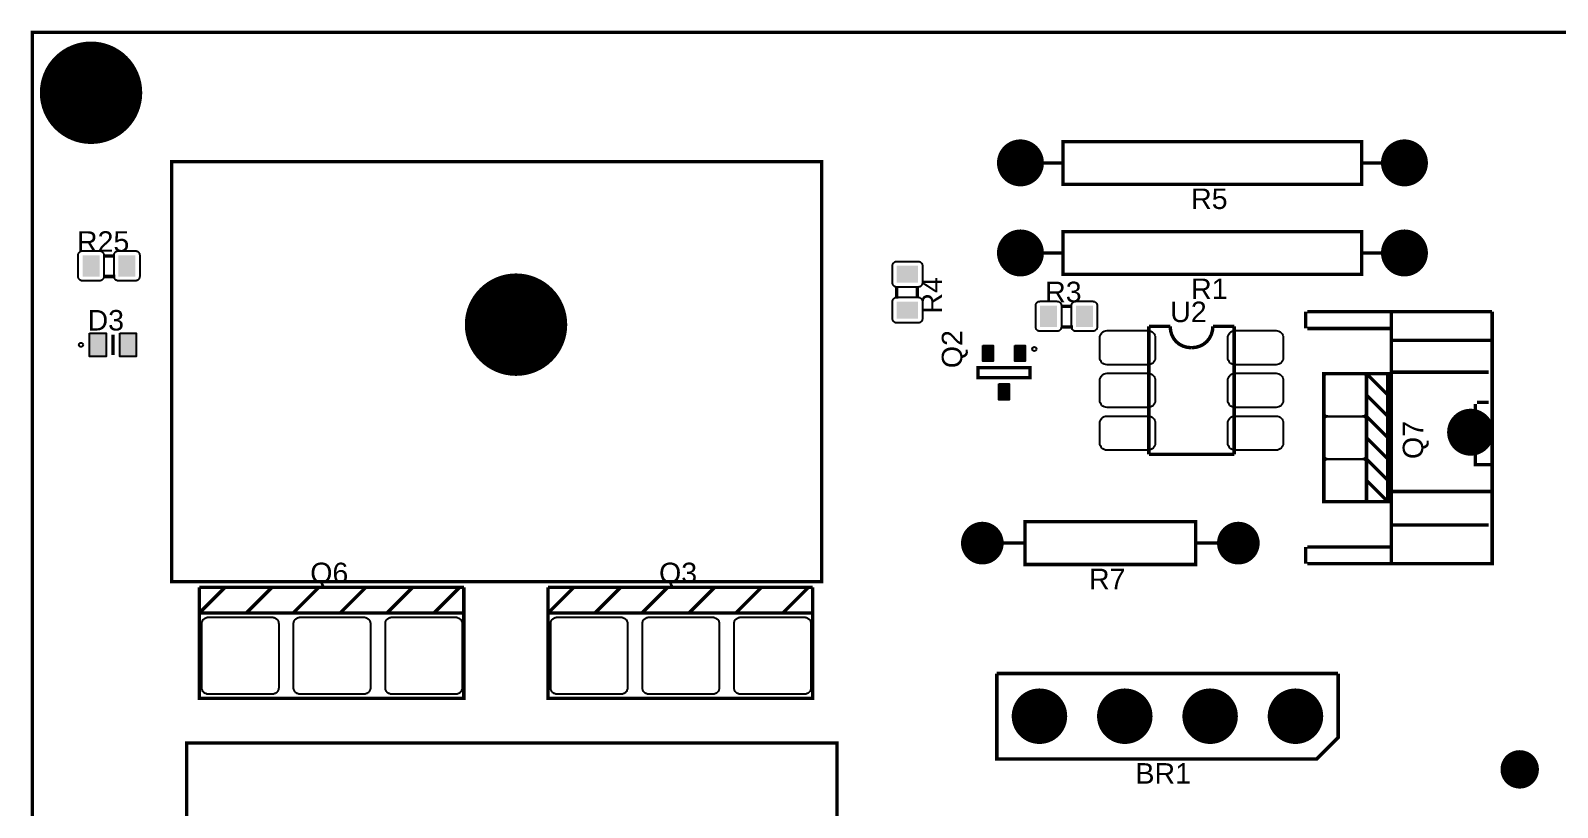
# Model space of a CAD drawing. Header units: inches. Extents: x -4.04 to 4.04, y -1.96 to 1.96.
# Drawn here: x -4.037 to -0.459, y 0.135 to 1.955 of the extents above; entities that cross this region are included whole.
import ezdxf

# ---------------------------------------------------------------- set-up
doc = ezdxf.new("R2010")
doc.units = ezdxf.units.IN
doc.layers.get('0').update_dxf_attribs({"linetype": 'CONTINUOUS'})

# ---------------------------------------------------------------- blocks, each defined once
blk = doc.blocks.new('RPAD')
blk.add_trace([(-0.5, -0.5), (-0.5, 0.5), (0.5, -0.5), (0.5, 0.5)])
blk = doc.blocks.new('EPAD')
at = {"const_width": 0.5}
blk.add_lwpolyline([(-0.25, 0, 1), (0.25, 0, 1)], format="xyb", close=True, dxfattribs=at)

msp = doc.modelspace()

# ---------------------------------------------------------------- linework, layer by layer
for points, const_width in [([(-4.033465, -1.958661), (4.033465, -1.958661), (4.033465, 1.950787), (-4.033465, 1.950787), (-4.033465, -1.958661)], 0.008), ([(-4.033465, -1.958661), (4.033465, -1.958661), (4.033465, 1.950787), (-4.033465, 1.950787), (-4.033465, -1.958661)], 0.008), ([(-4.033465, -1.958661), (4.033465, -1.958661), (4.033465, 1.950787), (-4.033465, 1.950787), (-4.033465, -1.958661)], 0.008), ([(-1.617417, 1.59474), (-0.917417, 1.59474), (-0.917417, 1.69474), (-1.617417, 1.69474), (-1.617417, 1.59474)], 0.008), ([(-1.617417, 1.59474), (-0.917417, 1.59474), (-0.917417, 1.69474), (-1.617417, 1.69474), (-1.617417, 1.59474)], 0.008), ([(-1.617417, 1.59474), (-0.917417, 1.59474), (-0.917417, 1.69474), (-1.617417, 1.69474), (-1.617417, 1.59474)], 0.008), ([(-3.706693, 0.663386), (-2.183071, 0.663386), (-2.183071, 1.647638), (-3.706693, 1.647638), (-3.706693, 0.663386)], 0.008), ([(-3.706693, 0.663386), (-2.183071, 0.663386), (-2.183071, 1.647638), (-3.706693, 1.647638), (-3.706693, 0.663386)], 0.008), ([(-3.706693, 0.663386), (-2.183071, 0.663386), (-2.183071, 1.647638), (-3.706693, 1.647638), (-3.706693, 0.663386)], 0.008), ([(-1.667417, 1.64474), (-1.617417, 1.64474)], 0.008), ([(-1.667417, 1.64474), (-1.617417, 1.64474)], 0.008), ([(-1.667417, 1.64474), (-1.617417, 1.64474)], 0.008), ([(-0.867417, 1.64474), (-0.917417, 1.64474)], 0.008), ([(-0.867417, 1.64474), (-0.917417, 1.64474)], 0.008), ([(-0.867417, 1.64474), (-0.917417, 1.64474)], 0.008), ([(-1.617417, 1.38374), (-0.917417, 1.38374), (-0.917417, 1.48374), (-1.617417, 1.48374), (-1.617417, 1.38374)], 0.008), ([(-1.617417, 1.38374), (-0.917417, 1.38374), (-0.917417, 1.48374), (-1.617417, 1.48374), (-1.617417, 1.38374)], 0.008), ([(-1.617417, 1.38374), (-0.917417, 1.38374), (-0.917417, 1.48374), (-1.617417, 1.48374), (-1.617417, 1.38374)], 0.008), ([(-1.667417, 1.43374), (-1.617417, 1.43374)], 0.008), ([(-1.667417, 1.43374), (-1.617417, 1.43374)], 0.008), ([(-1.667417, 1.43374), (-1.617417, 1.43374)], 0.008), ([(-0.867417, 1.43374), (-0.917417, 1.43374)], 0.008), ([(-0.867417, 1.43374), (-0.917417, 1.43374)], 0.008), ([(-0.867417, 1.43374), (-0.917417, 1.43374)], 0.008), ([(-3.866669, 1.426543), (-3.839669, 1.426543)], 0.008), ([(-3.866669, 1.426543), (-3.839669, 1.426543)], 0.008), ([(-3.866669, 1.426543), (-3.839669, 1.426543)], 0.008), ([(-3.866669, 1.378543), (-3.838669, 1.378543)], 0.008), ([(-3.866669, 1.378543), (-3.838669, 1.378543)], 0.008), ([(-3.866669, 1.378543), (-3.838669, 1.378543)], 0.008), ([(-2.007283, 1.354858), (-2.007283, 1.326858)], 0.008), ([(-2.007283, 1.354858), (-2.007283, 1.326858)], 0.008), ([(-2.007283, 1.354858), (-2.007283, 1.326858)], 0.008), ([(-1.959283, 1.354858), (-1.959283, 1.327858)], 0.008), ([(-1.959283, 1.354858), (-1.959283, 1.327858)], 0.008), ([(-1.959283, 1.354858), (-1.959283, 1.327858)], 0.008), ([(-1.622575, 1.308433), (-1.595575, 1.308433)], 0.008), ([(-1.622575, 1.308433), (-1.595575, 1.308433)], 0.008), ([(-1.622575, 1.308433), (-1.595575, 1.308433)], 0.008), ([(-1.048929, 1.296205), (-1.048929, 1.256835)], 0.008), ([(-1.048929, 1.296205), (-1.048929, 1.256835)], 0.008), ([(-1.048929, 1.296205), (-1.048929, 1.256835)], 0.008), ([(-0.611921, 1.296205), (-1.044992, 1.296205)], 0.008), ([(-0.611921, 1.296205), (-0.611921, 0.705654), (-1.044992, 0.705654)], 0.008), ([(-0.611921, 1.296205), (-1.044992, 1.296205)], 0.008), ([(-0.611921, 1.296205), (-0.611921, 0.705654), (-1.044992, 0.705654)], 0.008), ([(-0.611921, 1.296205), (-1.044992, 1.296205)], 0.008), ([(-0.611921, 1.296205), (-0.611921, 0.705654), (-1.044992, 0.705654)], 0.008), ([(-0.848142, 1.296205), (-0.848142, 0.709591)], 0.008), ([(-0.848142, 1.296205), (-0.848142, 0.709591)], 0.008), ([(-0.848142, 1.296205), (-0.848142, 0.709591)], 0.008), ([(-1.622575, 1.260433), (-1.594575, 1.260433)], 0.008), ([(-1.622575, 1.260433), (-1.594575, 1.260433)], 0.008), ([(-1.622575, 1.260433), (-1.594575, 1.260433)], 0.008), ([(-1.416417, 1.26174), (-1.366417, 1.26174)], 0.008), ([(-1.416417, 1.26174), (-1.416417, 0.96174)], 0.008), ([(-1.416417, 1.26174), (-1.366417, 1.26174)], 0.008), ([(-1.416417, 1.26174), (-1.416417, 0.96174)], 0.008), ([(-1.416417, 1.26174), (-1.366417, 1.26174)], 0.008), ([(-1.416417, 1.26174), (-1.416417, 0.96174)], 0.008), ([(-1.316417, 1.21174), (-1.326892, 1.212699), (-1.336464, 1.215474), (-1.344982, 1.219914), (-1.352292, 1.225865), (-1.358243, 1.233176), (-1.362683, 1.241693), (-1.365458, 1.251265), (-1.366417, 1.26174)], 0.008), ([(-1.316417, 1.21174), (-1.326892, 1.212699), (-1.336464, 1.215474), (-1.344982, 1.219914), (-1.352292, 1.225865), (-1.358243, 1.233176), (-1.362683, 1.241693), (-1.365458, 1.251265), (-1.366417, 1.26174)], 0.008), ([(-1.316417, 1.21174), (-1.326892, 1.212699), (-1.336464, 1.215474), (-1.344982, 1.219914), (-1.352292, 1.225865), (-1.358243, 1.233176), (-1.362683, 1.241693), (-1.365458, 1.251265), (-1.366417, 1.26174)], 0.008), ([(-1.316417, 1.21174), (-1.30623, 1.212699), (-1.296792, 1.215474), (-1.288292, 1.219914), (-1.280917, 1.225865), (-1.274855, 1.233176), (-1.270292, 1.241693), (-1.267417, 1.251265), (-1.266417, 1.26174)], 0.008), ([(-1.316417, 1.21174), (-1.30623, 1.212699), (-1.296792, 1.215474), (-1.288292, 1.219914), (-1.280917, 1.225865), (-1.274855, 1.233176), (-1.270292, 1.241693), (-1.267417, 1.251265), (-1.266417, 1.26174)], 0.008), ([(-1.316417, 1.21174), (-1.30623, 1.212699), (-1.296792, 1.215474), (-1.288292, 1.219914), (-1.280917, 1.225865), (-1.274855, 1.233176), (-1.270292, 1.241693), (-1.267417, 1.251265), (-1.266417, 1.26174)], 0.008), ([(-1.266417, 1.26174), (-1.216417, 1.26174)], 0.008), ([(-1.266417, 1.26174), (-1.216417, 1.26174)], 0.008), ([(-1.266417, 1.26174), (-1.216417, 1.26174)], 0.008), ([(-1.216417, 1.26174), (-1.216417, 0.96174)], 0.008), ([(-1.216417, 1.26174), (-1.216417, 0.96174)], 0.008), ([(-1.216417, 1.26174), (-1.216417, 0.96174)], 0.008), ([(-1.044992, 1.256835), (-0.848142, 1.256835)], 0.008), ([(-1.044992, 1.256835), (-0.848142, 1.256835)], 0.008), ([(-1.044992, 1.256835), (-0.848142, 1.256835)], 0.008), ([(-3.844488, 1.242126), (-3.844488, 1.194882)], 0.007874), ([(-3.844488, 1.242126), (-3.844488, 1.194882)], 0.007874), ([(-3.844488, 1.242126), (-3.844488, 1.194882)], 0.007874), ([(-0.615858, 1.229276), (-0.844205, 1.229276)], 0.008), ([(-0.615858, 1.229276), (-0.844205, 1.229276)], 0.008), ([(-0.615858, 1.229276), (-0.844205, 1.229276)], 0.008), ([(-1.816811, 1.165339), (-1.816811, 1.141717), (-1.694764, 1.141717), (-1.694764, 1.165339), (-1.816811, 1.165339)], 0.007874), ([(-1.816811, 1.165339), (-1.816811, 1.141717), (-1.694764, 1.141717), (-1.694764, 1.165339), (-1.816811, 1.165339)], 0.007874), ([(-1.816811, 1.165339), (-1.816811, 1.141717), (-1.694764, 1.141717), (-1.694764, 1.165339), (-1.816811, 1.165339)], 0.007874), ([(-1.006417, 0.850929), (-0.906417, 0.850929), (-0.906417, 1.150929), (-1.006417, 1.150929), (-1.006417, 0.850929)], 0.008), ([(-1.006417, 0.850929), (-0.906417, 0.850929), (-0.906417, 1.150929), (-1.006417, 1.150929), (-1.006417, 0.850929)], 0.008), ([(-1.006417, 0.850929), (-0.906417, 0.850929), (-0.906417, 1.150929), (-1.006417, 1.150929), (-1.006417, 0.850929)], 0.008), ([(-0.906417, 1.150929), (-0.856417, 1.150929), (-0.856417, 0.850929), (-0.906417, 0.850929)], 0.008), ([(-0.906417, 1.150929), (-0.856417, 1.100929)], 0.008), ([(-0.906417, 1.150929), (-0.856417, 1.150929), (-0.856417, 0.850929), (-0.906417, 0.850929)], 0.008), ([(-0.906417, 1.150929), (-0.856417, 1.100929)], 0.008), ([(-0.906417, 1.150929), (-0.856417, 1.150929), (-0.856417, 0.850929), (-0.906417, 0.850929)], 0.008), ([(-0.906417, 1.150929), (-0.856417, 1.100929)], 0.008), ([(-0.619795, 1.154472), (-0.848142, 1.154472)], 0.008), ([(-0.619795, 1.154472), (-0.848142, 1.154472)], 0.008), ([(-0.619795, 1.154472), (-0.848142, 1.154472)], 0.008), ([(-0.906417, 1.100929), (-0.856417, 1.050929)], 0.008), ([(-0.906417, 1.100929), (-0.856417, 1.050929)], 0.008), ([(-0.906417, 1.100929), (-0.856417, 1.050929)], 0.008), ([(-0.651291, 1.079669), (-0.651291, 1.044236), (-0.694598, 1.044236), (-0.694598, 0.981244), (-0.655228, 0.981244), (-0.651291, 0.981244), (-0.651291, 0.937937)], 0.008), ([(-0.651291, 1.079669), (-0.651291, 1.044236), (-0.694598, 1.044236), (-0.694598, 0.981244), (-0.655228, 0.981244), (-0.651291, 0.981244), (-0.651291, 0.937937)], 0.008), ([(-0.651291, 1.079669), (-0.651291, 1.044236), (-0.694598, 1.044236), (-0.694598, 0.981244), (-0.655228, 0.981244), (-0.651291, 0.981244), (-0.651291, 0.937937)], 0.008), ([(-0.619795, 1.083606), (-0.647354, 1.083606)], 0.008), ([(-0.619795, 1.083606), (-0.647354, 1.083606)], 0.008), ([(-0.619795, 1.083606), (-0.647354, 1.083606)], 0.008), ([(-0.906417, 1.050929), (-0.856417, 1.000929)], 0.008), ([(-0.906417, 1.050929), (-0.856417, 1.000929)], 0.008), ([(-0.906417, 1.050929), (-0.856417, 1.000929)], 0.008), ([(-0.906417, 1.000929), (-0.856417, 0.950929)], 0.008), ([(-0.906417, 1.000929), (-0.856417, 0.950929)], 0.008), ([(-0.906417, 1.000929), (-0.856417, 0.950929)], 0.008), ([(-1.416417, 0.96174), (-1.216417, 0.96174)], 0.008), ([(-1.416417, 0.96174), (-1.216417, 0.96174)], 0.008), ([(-1.416417, 0.96174), (-1.216417, 0.96174)], 0.008), ([(-0.906417, 0.950929), (-0.856417, 0.900929)], 0.008), ([(-0.906417, 0.950929), (-0.856417, 0.900929)], 0.008), ([(-0.906417, 0.950929), (-0.856417, 0.900929)], 0.008), ([(-0.655228, 0.937937), (-0.615858, 0.937937)], 0.008), ([(-0.655228, 0.937937), (-0.615858, 0.937937)], 0.008), ([(-0.655228, 0.937937), (-0.615858, 0.937937)], 0.008), ([(-0.906417, 0.900929), (-0.856417, 0.850929)], 0.008), ([(-0.906417, 0.900929), (-0.856417, 0.850929)], 0.008), ([(-0.906417, 0.900929), (-0.856417, 0.850929)], 0.008), ([(-0.615858, 0.874945), (-0.848142, 0.874945)], 0.008), ([(-0.615858, 0.874945), (-0.848142, 0.874945)], 0.008), ([(-0.615858, 0.874945), (-0.848142, 0.874945)], 0.008), ([(-1.706693, 0.703937), (-1.306693, 0.703937), (-1.306693, 0.803937), (-1.706693, 0.803937), (-1.706693, 0.703937)], 0.008), ([(-1.706693, 0.703937), (-1.306693, 0.703937), (-1.306693, 0.803937), (-1.706693, 0.803937), (-1.706693, 0.703937)], 0.008), ([(-1.706693, 0.703937), (-1.306693, 0.703937), (-1.306693, 0.803937), (-1.706693, 0.803937), (-1.706693, 0.703937)], 0.008), ([(-0.619795, 0.796205), (-0.848142, 0.796205)], 0.008), ([(-0.619795, 0.796205), (-0.848142, 0.796205)], 0.008), ([(-0.619795, 0.796205), (-0.848142, 0.796205)], 0.008), ([(-1.706693, 0.753937), (-1.756693, 0.753937)], 0.008), ([(-1.706693, 0.753937), (-1.756693, 0.753937)], 0.008), ([(-1.706693, 0.753937), (-1.756693, 0.753937)], 0.008), ([(-1.256693, 0.753937), (-1.306693, 0.753937)], 0.008), ([(-1.256693, 0.753937), (-1.306693, 0.753937)], 0.008), ([(-1.256693, 0.753937), (-1.306693, 0.753937)], 0.008), ([(-1.048929, 0.745024), (-1.048929, 0.705654)], 0.008), ([(-1.048929, 0.745024), (-1.048929, 0.705654)], 0.008), ([(-1.048929, 0.745024), (-1.048929, 0.705654)], 0.008), ([(-1.044992, 0.745024), (-0.848142, 0.745024)], 0.008), ([(-1.044992, 0.745024), (-0.848142, 0.745024)], 0.008), ([(-1.044992, 0.745024), (-0.848142, 0.745024)], 0.008), ([(-3.641913, 0.650157), (-3.021913, 0.650157)], 0.008), ([(-3.641913, 0.590157), (-3.581913, 0.650157)], 0.008), ([(-3.641913, 0.590157), (-3.641913, 0.650157)], 0.008), ([(-3.641913, 0.650157), (-3.021913, 0.650157)], 0.008), ([(-3.641913, 0.590157), (-3.581913, 0.650157)], 0.008), ([(-3.641913, 0.590157), (-3.641913, 0.650157)], 0.008), ([(-3.641913, 0.650157), (-3.021913, 0.650157)], 0.008), ([(-3.641913, 0.590157), (-3.581913, 0.650157)], 0.008), ([(-3.641913, 0.590157), (-3.641913, 0.650157)], 0.008), ([(-3.531913, 0.590157), (-3.471913, 0.650157)], 0.008), ([(-3.531913, 0.590157), (-3.471913, 0.650157)], 0.008), ([(-3.531913, 0.590157), (-3.471913, 0.650157)], 0.008), ([(-3.421913, 0.590157), (-3.361913, 0.650157)], 0.008), ([(-3.421913, 0.590157), (-3.361913, 0.650157)], 0.008), ([(-3.421913, 0.590157), (-3.361913, 0.650157)], 0.008), ([(-3.311913, 0.590157), (-3.251913, 0.650157)], 0.008), ([(-3.311913, 0.590157), (-3.251913, 0.650157)], 0.008), ([(-3.311913, 0.590157), (-3.251913, 0.650157)], 0.008), ([(-3.201913, 0.590157), (-3.141913, 0.650157)], 0.008), ([(-3.201913, 0.590157), (-3.141913, 0.650157)], 0.008), ([(-3.201913, 0.590157), (-3.141913, 0.650157)], 0.008), ([(-3.091913, 0.590157), (-3.031913, 0.650157)], 0.008), ([(-3.091913, 0.590157), (-3.031913, 0.650157)], 0.008), ([(-3.091913, 0.590157), (-3.031913, 0.650157)], 0.008), ([(-3.091913, 0.590157), (-3.031913, 0.650157)], 0.008), ([(-3.091913, 0.590157), (-3.031913, 0.650157)], 0.008), ([(-3.091913, 0.590157), (-3.031913, 0.650157)], 0.008), ([(-3.021913, 0.590157), (-3.021913, 0.650157)], 0.008), ([(-3.021913, 0.590157), (-3.021913, 0.650157)], 0.008), ([(-3.021913, 0.590157), (-3.021913, 0.650157)], 0.008), ([(-2.824413, 0.650157), (-2.204413, 0.650157)], 0.008), ([(-2.824413, 0.590157), (-2.764413, 0.650157)], 0.008), ([(-2.824413, 0.590157), (-2.824413, 0.650157)], 0.008), ([(-2.824413, 0.650157), (-2.204413, 0.650157)], 0.008), ([(-2.824413, 0.590157), (-2.764413, 0.650157)], 0.008), ([(-2.824413, 0.590157), (-2.824413, 0.650157)], 0.008), ([(-2.824413, 0.650157), (-2.204413, 0.650157)], 0.008), ([(-2.824413, 0.590157), (-2.764413, 0.650157)], 0.008), ([(-2.824413, 0.590157), (-2.824413, 0.650157)], 0.008), ([(-2.714413, 0.590157), (-2.654413, 0.650157)], 0.008), ([(-2.714413, 0.590157), (-2.654413, 0.650157)], 0.008), ([(-2.714413, 0.590157), (-2.654413, 0.650157)], 0.008), ([(-2.604413, 0.590157), (-2.544413, 0.650157)], 0.008), ([(-2.604413, 0.590157), (-2.544413, 0.650157)], 0.008), ([(-2.604413, 0.590157), (-2.544413, 0.650157)], 0.008), ([(-2.494413, 0.590157), (-2.434413, 0.650157)], 0.008), ([(-2.494413, 0.590157), (-2.434413, 0.650157)], 0.008), ([(-2.494413, 0.590157), (-2.434413, 0.650157)], 0.008), ([(-2.384413, 0.590157), (-2.324413, 0.650157)], 0.008), ([(-2.384413, 0.590157), (-2.324413, 0.650157)], 0.008), ([(-2.384413, 0.590157), (-2.324413, 0.650157)], 0.008), ([(-2.274413, 0.590157), (-2.214413, 0.650157)], 0.008), ([(-2.274413, 0.590157), (-2.214413, 0.650157)], 0.008), ([(-2.274413, 0.590157), (-2.214413, 0.650157)], 0.008), ([(-2.274413, 0.590157), (-2.214413, 0.650157)], 0.008), ([(-2.274413, 0.590157), (-2.214413, 0.650157)], 0.008), ([(-2.274413, 0.590157), (-2.214413, 0.650157)], 0.008), ([(-2.204413, 0.590157), (-2.204413, 0.650157)], 0.008), ([(-2.204413, 0.590157), (-2.204413, 0.650157)], 0.008), ([(-2.204413, 0.590157), (-2.204413, 0.650157)], 0.008), ([(-3.641913, 0.590157), (-3.021913, 0.590157), (-3.021913, 0.390157), (-3.641913, 0.390157), (-3.641913, 0.590157)], 0.008), ([(-3.641913, 0.590157), (-3.021913, 0.590157), (-3.021913, 0.390157), (-3.641913, 0.390157), (-3.641913, 0.590157)], 0.008), ([(-3.641913, 0.590157), (-3.021913, 0.590157), (-3.021913, 0.390157), (-3.641913, 0.390157), (-3.641913, 0.590157)], 0.008), ([(-2.824413, 0.590157), (-2.204413, 0.590157), (-2.204413, 0.390157), (-2.824413, 0.390157), (-2.824413, 0.590157)], 0.008), ([(-2.824413, 0.590157), (-2.204413, 0.590157), (-2.204413, 0.390157), (-2.824413, 0.390157), (-2.824413, 0.590157)], 0.008), ([(-2.824413, 0.590157), (-2.204413, 0.590157), (-2.204413, 0.390157), (-2.824413, 0.390157), (-2.824413, 0.590157)], 0.008), ([(-0.972835, 0.448425), (-1.772835, 0.448425)], 0.008), ([(-0.972835, 0.448425), (-0.972835, 0.298425), (-1.022835, 0.248425), (-1.772835, 0.248425), (-1.772835, 0.448425)], 0.008), ([(-0.972835, 0.448425), (-1.772835, 0.448425)], 0.008), ([(-0.972835, 0.448425), (-0.972835, 0.298425), (-1.022835, 0.248425), (-1.772835, 0.248425), (-1.772835, 0.448425)], 0.008), ([(-0.972835, 0.448425), (-1.772835, 0.448425)], 0.008), ([(-0.972835, 0.448425), (-0.972835, 0.298425), (-1.022835, 0.248425), (-1.772835, 0.248425), (-1.772835, 0.448425)], 0.008), ([(-3.67126, -0.698819), (-2.147638, -0.698819), (-2.147638, 0.285433), (-3.67126, 0.285433), (-3.67126, -0.698819)], 0.008), ([(-3.67126, -0.698819), (-2.147638, -0.698819), (-2.147638, 0.285433), (-3.67126, 0.285433), (-3.67126, -0.698819)], 0.008), ([(-3.67126, -0.698819), (-2.147638, -0.698819), (-2.147638, 0.285433), (-3.67126, 0.285433), (-3.67126, -0.698819)], 0.008)]:
    msp.add_lwpolyline(points, dxfattribs=dict(const_width=const_width))
for points in [[(-3.915669, 1.438543), (-3.875669, 1.438543), (-3.87463, 1.438493), (-3.873625, 1.438344), (-3.872658, 1.438102), (-3.871734, 1.437772), (-3.870857, 1.437357), (-3.870033, 1.436862), (-3.869266, 1.436293), (-3.86856, 1.435653), (-3.86792, 1.434946), (-3.86735, 1.434179), (-3.866856, 1.433355), (-3.866441, 1.432479), (-3.86611, 1.431555), (-3.865868, 1.430588), (-3.86572, 1.429583), (-3.865669, 1.428543), (-3.865669, 1.378543), (-3.86572, 1.377504), (-3.865868, 1.376499), (-3.86611, 1.375532), (-3.866441, 1.374608), (-3.866856, 1.373731), (-3.86735, 1.372907), (-3.86792, 1.37214), (-3.86856, 1.371434), (-3.869266, 1.370794), (-3.870033, 1.370224), (-3.870857, 1.36973), (-3.871734, 1.369315), (-3.872658, 1.368984), (-3.873625, 1.368742), (-3.87463, 1.368594), (-3.875669, 1.368543), (-3.915669, 1.368543), (-3.916709, 1.368594), (-3.917714, 1.368742), (-3.918681, 1.368984), (-3.919605, 1.369315), (-3.920481, 1.36973), (-3.921305, 1.370224), (-3.922073, 1.370794), (-3.922779, 1.371434), (-3.923419, 1.37214), (-3.923988, 1.372907), (-3.924483, 1.373731), (-3.924898, 1.374608), (-3.925228, 1.375532), (-3.92547, 1.376499), (-3.925619, 1.377504), (-3.925669, 1.378543), (-3.925669, 1.428543), (-3.925619, 1.429583), (-3.92547, 1.430588), (-3.925228, 1.431555), (-3.924898, 1.432479), (-3.924483, 1.433355), (-3.923988, 1.434179), (-3.923419, 1.434946), (-3.922779, 1.435653), (-3.922073, 1.436293), (-3.921305, 1.436862), (-3.920481, 1.437357), (-3.919605, 1.437772), (-3.918681, 1.438102), (-3.917714, 1.438344), (-3.916709, 1.438493), (-3.915669, 1.438543)], [(-3.831669, 1.438543), (-3.791669, 1.438543), (-3.79063, 1.438493), (-3.789625, 1.438344), (-3.788658, 1.438102), (-3.787734, 1.437772), (-3.786857, 1.437357), (-3.786033, 1.436862), (-3.785266, 1.436293), (-3.78456, 1.435653), (-3.78392, 1.434946), (-3.78335, 1.434179), (-3.782856, 1.433355), (-3.782441, 1.432479), (-3.78211, 1.431555), (-3.781868, 1.430588), (-3.78172, 1.429583), (-3.781669, 1.428543), (-3.781669, 1.378543), (-3.78172, 1.377504), (-3.781868, 1.376499), (-3.78211, 1.375532), (-3.782441, 1.374608), (-3.782856, 1.373731), (-3.78335, 1.372907), (-3.78392, 1.37214), (-3.78456, 1.371434), (-3.785266, 1.370794), (-3.786033, 1.370224), (-3.786857, 1.36973), (-3.787734, 1.369315), (-3.788658, 1.368984), (-3.789625, 1.368742), (-3.79063, 1.368594), (-3.791669, 1.368543), (-3.831669, 1.368543), (-3.832709, 1.368594), (-3.833714, 1.368742), (-3.834681, 1.368984), (-3.835605, 1.369315), (-3.836481, 1.36973), (-3.837305, 1.370224), (-3.838073, 1.370794), (-3.838779, 1.371434), (-3.839419, 1.37214), (-3.839988, 1.372907), (-3.840483, 1.373731), (-3.840898, 1.374608), (-3.841228, 1.375532), (-3.84147, 1.376499), (-3.841619, 1.377504), (-3.841669, 1.378543), (-3.841669, 1.428543), (-3.841619, 1.429583), (-3.84147, 1.430588), (-3.841228, 1.431555), (-3.840898, 1.432479), (-3.840483, 1.433355), (-3.839988, 1.434179), (-3.839419, 1.434946), (-3.838779, 1.435653), (-3.838073, 1.436293), (-3.837305, 1.436862), (-3.836481, 1.437357), (-3.835605, 1.437772), (-3.834681, 1.438102), (-3.833714, 1.438344), (-3.832709, 1.438493), (-3.831669, 1.438543)], [(-1.947283, 1.403858), (-1.947283, 1.363858), (-1.947334, 1.362819), (-1.947482, 1.361814), (-1.947724, 1.360847), (-1.948055, 1.359923), (-1.94847, 1.359046), (-1.948965, 1.358222), (-1.949534, 1.357455), (-1.950174, 1.356749), (-1.95088, 1.356109), (-1.951648, 1.355539), (-1.952472, 1.355045), (-1.953348, 1.35463), (-1.954272, 1.354299), (-1.955239, 1.354057), (-1.956244, 1.353909), (-1.957283, 1.353858), (-2.007283, 1.353858), (-2.008323, 1.353909), (-2.009328, 1.354057), (-2.010295, 1.354299), (-2.011219, 1.35463), (-2.012095, 1.355045), (-2.012919, 1.355539), (-2.013687, 1.356109), (-2.014393, 1.356749), (-2.015033, 1.357455), (-2.015602, 1.358222), (-2.016097, 1.359046), (-2.016512, 1.359923), (-2.016843, 1.360847), (-2.017085, 1.361814), (-2.017233, 1.362819), (-2.017283, 1.363858), (-2.017283, 1.403858), (-2.017233, 1.404898), (-2.017085, 1.405903), (-2.016843, 1.40687), (-2.016512, 1.407794), (-2.016097, 1.40867), (-2.015602, 1.409494), (-2.015033, 1.410262), (-2.014393, 1.410968), (-2.013687, 1.411608), (-2.012919, 1.412177), (-2.012095, 1.412672), (-2.011219, 1.413087), (-2.010295, 1.413417), (-2.009328, 1.413659), (-2.008323, 1.413808), (-2.007283, 1.413858), (-1.957283, 1.413858), (-1.956244, 1.413808), (-1.955239, 1.413659), (-1.954272, 1.413417), (-1.953348, 1.413087), (-1.952472, 1.412672), (-1.951648, 1.412177), (-1.95088, 1.411608), (-1.950174, 1.410968), (-1.949534, 1.410262), (-1.948965, 1.409494), (-1.94847, 1.40867), (-1.948055, 1.407794), (-1.947724, 1.40687), (-1.947482, 1.405903), (-1.947334, 1.404898), (-1.947283, 1.403858)], [(-1.947283, 1.319858), (-1.947283, 1.279858), (-1.947334, 1.278819), (-1.947482, 1.277814), (-1.947724, 1.276847), (-1.948055, 1.275923), (-1.94847, 1.275046), (-1.948965, 1.274222), (-1.949534, 1.273455), (-1.950174, 1.272749), (-1.95088, 1.272109), (-1.951648, 1.271539), (-1.952472, 1.271045), (-1.953348, 1.27063), (-1.954272, 1.270299), (-1.955239, 1.270057), (-1.956244, 1.269909), (-1.957283, 1.269858), (-2.007283, 1.269858), (-2.008323, 1.269909), (-2.009328, 1.270057), (-2.010295, 1.270299), (-2.011219, 1.27063), (-2.012095, 1.271045), (-2.012919, 1.271539), (-2.013687, 1.272109), (-2.014393, 1.272749), (-2.015033, 1.273455), (-2.015602, 1.274222), (-2.016097, 1.275046), (-2.016512, 1.275923), (-2.016843, 1.276847), (-2.017085, 1.277814), (-2.017233, 1.278819), (-2.017283, 1.279858), (-2.017283, 1.319858), (-2.017233, 1.320898), (-2.017085, 1.321903), (-2.016843, 1.32287), (-2.016512, 1.323794), (-2.016097, 1.32467), (-2.015602, 1.325494), (-2.015033, 1.326262), (-2.014393, 1.326968), (-2.013687, 1.327608), (-2.012919, 1.328177), (-2.012095, 1.328672), (-2.011219, 1.329087), (-2.010295, 1.329417), (-2.009328, 1.329659), (-2.008323, 1.329808), (-2.007283, 1.329858), (-1.957283, 1.329858), (-1.956244, 1.329808), (-1.955239, 1.329659), (-1.954272, 1.329417), (-1.953348, 1.329087), (-1.952472, 1.328672), (-1.951648, 1.328177), (-1.95088, 1.327608), (-1.950174, 1.326968), (-1.949534, 1.326262), (-1.948965, 1.325494), (-1.94847, 1.32467), (-1.948055, 1.323794), (-1.947724, 1.32287), (-1.947482, 1.321903), (-1.947334, 1.320898), (-1.947283, 1.319858)], [(-1.671575, 1.320433), (-1.631575, 1.320433), (-1.630535, 1.320383), (-1.62953, 1.320234), (-1.628563, 1.319992), (-1.627639, 1.319661), (-1.626763, 1.319247), (-1.625939, 1.318752), (-1.625171, 1.318183), (-1.624465, 1.317543), (-1.623825, 1.316836), (-1.623256, 1.316069), (-1.622761, 1.315245), (-1.622346, 1.314369), (-1.622016, 1.313444), (-1.621774, 1.312478), (-1.621625, 1.311472), (-1.621575, 1.310433), (-1.621575, 1.260433), (-1.621625, 1.259394), (-1.621774, 1.258389), (-1.622016, 1.257422), (-1.622346, 1.256498), (-1.622761, 1.255621), (-1.623256, 1.254797), (-1.623825, 1.25403), (-1.624465, 1.253324), (-1.625171, 1.252683), (-1.625939, 1.252114), (-1.626763, 1.251619), (-1.627639, 1.251205), (-1.628563, 1.250874), (-1.62953, 1.250632), (-1.630535, 1.250483), (-1.631575, 1.250433), (-1.671575, 1.250433), (-1.672614, 1.250483), (-1.673619, 1.250632), (-1.674586, 1.250874), (-1.67551, 1.251205), (-1.676387, 1.251619), (-1.677211, 1.252114), (-1.677978, 1.252683), (-1.678684, 1.253324), (-1.679324, 1.25403), (-1.679894, 1.254797), (-1.680388, 1.255621), (-1.680803, 1.256498), (-1.681134, 1.257422), (-1.681376, 1.258389), (-1.681524, 1.259394), (-1.681575, 1.260433), (-1.681575, 1.310433), (-1.681524, 1.311472), (-1.681376, 1.312478), (-1.681134, 1.313444), (-1.680803, 1.314369), (-1.680388, 1.315245), (-1.679894, 1.316069), (-1.679324, 1.316836), (-1.678684, 1.317543), (-1.677978, 1.318183), (-1.677211, 1.318752), (-1.676387, 1.319247), (-1.67551, 1.319661), (-1.674586, 1.319992), (-1.673619, 1.320234), (-1.672614, 1.320383), (-1.671575, 1.320433)], [(-1.587575, 1.320433), (-1.547575, 1.320433), (-1.546535, 1.320383), (-1.54553, 1.320234), (-1.544563, 1.319992), (-1.543639, 1.319661), (-1.542763, 1.319247), (-1.541939, 1.318752), (-1.541171, 1.318183), (-1.540465, 1.317543), (-1.539825, 1.316836), (-1.539256, 1.316069), (-1.538761, 1.315245), (-1.538346, 1.314369), (-1.538016, 1.313444), (-1.537774, 1.312478), (-1.537625, 1.311472), (-1.537575, 1.310433), (-1.537575, 1.260433), (-1.537625, 1.259394), (-1.537774, 1.258389), (-1.538016, 1.257422), (-1.538346, 1.256498), (-1.538761, 1.255621), (-1.539256, 1.254797), (-1.539825, 1.25403), (-1.540465, 1.253324), (-1.541171, 1.252683), (-1.541939, 1.252114), (-1.542763, 1.251619), (-1.543639, 1.251205), (-1.544563, 1.250874), (-1.54553, 1.250632), (-1.546535, 1.250483), (-1.547575, 1.250433), (-1.587575, 1.250433), (-1.588614, 1.250483), (-1.589619, 1.250632), (-1.590586, 1.250874), (-1.59151, 1.251205), (-1.592387, 1.251619), (-1.593211, 1.252114), (-1.593978, 1.252683), (-1.594684, 1.253324), (-1.595324, 1.25403), (-1.595894, 1.254797), (-1.596388, 1.255621), (-1.596803, 1.256498), (-1.597134, 1.257422), (-1.597376, 1.258389), (-1.597524, 1.259394), (-1.597575, 1.260433), (-1.597575, 1.310433), (-1.597524, 1.311472), (-1.597376, 1.312478), (-1.597134, 1.313444), (-1.596803, 1.314369), (-1.596388, 1.315245), (-1.595894, 1.316069), (-1.595324, 1.316836), (-1.594684, 1.317543), (-1.593978, 1.318183), (-1.593211, 1.318752), (-1.592387, 1.319247), (-1.59151, 1.319661), (-1.590586, 1.319992), (-1.589619, 1.320234), (-1.588614, 1.320383), (-1.587575, 1.320433)], [(-3.899421, 1.246004), (-3.860421, 1.246004), (-3.860421, 1.191004), (-3.899421, 1.191004), (-3.899421, 1.246004)], [(-3.828555, 1.246004), (-3.789555, 1.246004), (-3.789555, 1.191004), (-3.828555, 1.191004), (-3.828555, 1.246004)], [(-1.805189, 1.217303), (-1.781189, 1.217303), (-1.781189, 1.180303), (-1.805189, 1.180303), (-1.805189, 1.217303)], [(-1.730386, 1.217303), (-1.706386, 1.217303), (-1.706386, 1.180303), (-1.730386, 1.180303), (-1.730386, 1.217303)], [(-1.401417, 1.23474), (-1.401417, 1.18874), (-1.401756, 1.185264), (-1.402729, 1.18205), (-1.404275, 1.179159), (-1.406331, 1.176654), (-1.408836, 1.174598), (-1.411727, 1.173052), (-1.414941, 1.172078), (-1.418417, 1.17174), (-1.514417, 1.17174), (-1.517893, 1.172078), (-1.521107, 1.173052), (-1.523998, 1.174598), (-1.526503, 1.176654), (-1.52856, 1.179159), (-1.530106, 1.18205), (-1.531079, 1.185264), (-1.531417, 1.18874), (-1.531417, 1.23474), (-1.531079, 1.238216), (-1.530106, 1.24143), (-1.52856, 1.244321), (-1.526503, 1.246826), (-1.523998, 1.248883), (-1.521107, 1.250429), (-1.517893, 1.251402), (-1.514417, 1.25174), (-1.418417, 1.25174), (-1.414941, 1.251402), (-1.411727, 1.250429), (-1.408836, 1.248883), (-1.406331, 1.246826), (-1.404275, 1.244321), (-1.402729, 1.24143), (-1.401756, 1.238216), (-1.401417, 1.23474)], [(-1.101417, 1.23474), (-1.101417, 1.18874), (-1.101756, 1.185264), (-1.102729, 1.18205), (-1.104275, 1.179159), (-1.106331, 1.176654), (-1.108836, 1.174598), (-1.111727, 1.173052), (-1.114941, 1.172078), (-1.118417, 1.17174), (-1.214417, 1.17174), (-1.217893, 1.172078), (-1.221107, 1.173052), (-1.223998, 1.174598), (-1.226503, 1.176654), (-1.22856, 1.179159), (-1.230106, 1.18205), (-1.231079, 1.185264), (-1.231417, 1.18874), (-1.231417, 1.23474), (-1.231079, 1.238216), (-1.230106, 1.24143), (-1.22856, 1.244321), (-1.226503, 1.246826), (-1.223998, 1.248883), (-1.221107, 1.250429), (-1.217893, 1.251402), (-1.214417, 1.25174), (-1.118417, 1.25174), (-1.114941, 1.251402), (-1.111727, 1.250429), (-1.108836, 1.248883), (-1.106331, 1.246826), (-1.104275, 1.244321), (-1.102729, 1.24143), (-1.101756, 1.238216), (-1.101417, 1.23474)], [(-1.401417, 1.13474), (-1.401417, 1.08874), (-1.401756, 1.085264), (-1.402729, 1.08205), (-1.404275, 1.079159), (-1.406331, 1.076654), (-1.408836, 1.074598), (-1.411727, 1.073052), (-1.414941, 1.072078), (-1.418417, 1.07174), (-1.514417, 1.07174), (-1.517893, 1.072078), (-1.521107, 1.073052), (-1.523998, 1.074598), (-1.526503, 1.076654), (-1.52856, 1.079159), (-1.530106, 1.08205), (-1.531079, 1.085264), (-1.531417, 1.08874), (-1.531417, 1.13474), (-1.531079, 1.138216), (-1.530106, 1.14143), (-1.52856, 1.144321), (-1.526503, 1.146826), (-1.523998, 1.148883), (-1.521107, 1.150429), (-1.517893, 1.151402), (-1.514417, 1.15174), (-1.418417, 1.15174), (-1.414941, 1.151402), (-1.411727, 1.150429), (-1.408836, 1.148883), (-1.406331, 1.146826), (-1.404275, 1.144321), (-1.402729, 1.14143), (-1.401756, 1.138216), (-1.401417, 1.13474)], [(-1.101417, 1.13474), (-1.101417, 1.08874), (-1.101756, 1.085264), (-1.102729, 1.08205), (-1.104275, 1.079159), (-1.106331, 1.076654), (-1.108836, 1.074598), (-1.111727, 1.073052), (-1.114941, 1.072078), (-1.118417, 1.07174), (-1.214417, 1.07174), (-1.217893, 1.072078), (-1.221107, 1.073052), (-1.223998, 1.074598), (-1.226503, 1.076654), (-1.22856, 1.079159), (-1.230106, 1.08205), (-1.231079, 1.085264), (-1.231417, 1.08874), (-1.231417, 1.13474), (-1.231079, 1.138216), (-1.230106, 1.14143), (-1.22856, 1.144321), (-1.226503, 1.146826), (-1.223998, 1.148883), (-1.221107, 1.150429), (-1.217893, 1.151402), (-1.214417, 1.15174), (-1.118417, 1.15174), (-1.114941, 1.151402), (-1.111727, 1.150429), (-1.108836, 1.148883), (-1.106331, 1.146826), (-1.104275, 1.144321), (-1.102729, 1.14143), (-1.101756, 1.138216), (-1.101417, 1.13474)], [(-0.906417, 1.140929), (-0.906417, 1.060929), (-0.906468, 1.05989), (-0.906616, 1.058885), (-0.906858, 1.057918), (-0.907189, 1.056994), (-0.907604, 1.056117), (-0.908098, 1.055293), (-0.908668, 1.054526), (-0.909308, 1.05382), (-0.910014, 1.05318), (-0.910781, 1.05261), (-0.911606, 1.052116), (-0.912482, 1.051701), (-0.913406, 1.05137), (-0.914373, 1.051128), (-0.915378, 1.05098), (-0.916417, 1.050929), (-0.996417, 1.050929), (-0.997457, 1.05098), (-0.998462, 1.051128), (-0.999429, 1.05137), (-1.000353, 1.051701), (-1.001229, 1.052116), (-1.002053, 1.05261), (-1.00282, 1.05318), (-1.003527, 1.05382), (-1.004167, 1.054526), (-1.004736, 1.055293), (-1.005231, 1.056117), (-1.005646, 1.056994), (-1.005976, 1.057918), (-1.006219, 1.058885), (-1.006367, 1.05989), (-1.006417, 1.060929), (-1.006417, 1.140929), (-1.006367, 1.141969), (-1.006219, 1.142974), (-1.005976, 1.143941), (-1.005646, 1.144865), (-1.005231, 1.145741), (-1.004736, 1.146565), (-1.004167, 1.147333), (-1.003527, 1.148039), (-1.00282, 1.148679), (-1.002053, 1.149248), (-1.001229, 1.149743), (-1.000353, 1.150157), (-0.999429, 1.150488), (-0.998462, 1.15073), (-0.997457, 1.150879), (-0.996417, 1.150929), (-0.916417, 1.150929), (-0.915378, 1.150879), (-0.914373, 1.15073), (-0.913406, 1.150488), (-0.912482, 1.150157), (-0.911606, 1.149743), (-0.910781, 1.149248), (-0.910014, 1.148679), (-0.909308, 1.148039), (-0.908668, 1.147333), (-0.908098, 1.146565), (-0.907604, 1.145741), (-0.907189, 1.144865), (-0.906858, 1.143941), (-0.906616, 1.142974), (-0.906468, 1.141969), (-0.906417, 1.140929)], [(-1.767787, 1.126752), (-1.743787, 1.126752), (-1.743787, 1.089752), (-1.767787, 1.089752), (-1.767787, 1.126752)], [(-1.401417, 1.03474), (-1.401417, 0.98874), (-1.401756, 0.985264), (-1.402729, 0.98205), (-1.404275, 0.979159), (-1.406331, 0.976654), (-1.408836, 0.974598), (-1.411727, 0.973052), (-1.414941, 0.972078), (-1.418417, 0.97174), (-1.514417, 0.97174), (-1.517893, 0.972078), (-1.521107, 0.973052), (-1.523998, 0.974598), (-1.526503, 0.976654), (-1.52856, 0.979159), (-1.530106, 0.98205), (-1.531079, 0.985264), (-1.531417, 0.98874), (-1.531417, 1.03474), (-1.531079, 1.038216), (-1.530106, 1.04143), (-1.52856, 1.044321), (-1.526503, 1.046826), (-1.523998, 1.048883), (-1.521107, 1.050429), (-1.517893, 1.051402), (-1.514417, 1.05174), (-1.418417, 1.05174), (-1.414941, 1.051402), (-1.411727, 1.050429), (-1.408836, 1.048883), (-1.406331, 1.046826), (-1.404275, 1.044321), (-1.402729, 1.04143), (-1.401756, 1.038216), (-1.401417, 1.03474)], [(-1.101417, 1.03474), (-1.101417, 0.98874), (-1.101756, 0.985264), (-1.102729, 0.98205), (-1.104275, 0.979159), (-1.106331, 0.976654), (-1.108836, 0.974598), (-1.111727, 0.973052), (-1.114941, 0.972078), (-1.118417, 0.97174), (-1.214417, 0.97174), (-1.217893, 0.972078), (-1.221107, 0.973052), (-1.223998, 0.974598), (-1.226503, 0.976654), (-1.22856, 0.979159), (-1.230106, 0.98205), (-1.231079, 0.985264), (-1.231417, 0.98874), (-1.231417, 1.03474), (-1.231079, 1.038216), (-1.230106, 1.04143), (-1.22856, 1.044321), (-1.226503, 1.046826), (-1.223998, 1.048883), (-1.221107, 1.050429), (-1.217893, 1.051402), (-1.214417, 1.05174), (-1.118417, 1.05174), (-1.114941, 1.051402), (-1.111727, 1.050429), (-1.108836, 1.048883), (-1.106331, 1.046826), (-1.104275, 1.044321), (-1.102729, 1.04143), (-1.101756, 1.038216), (-1.101417, 1.03474)], [(-0.906417, 1.040929), (-0.906417, 0.960929), (-0.906468, 0.95989), (-0.906616, 0.958885), (-0.906858, 0.957918), (-0.907189, 0.956994), (-0.907604, 0.956117), (-0.908098, 0.955293), (-0.908668, 0.954526), (-0.909308, 0.95382), (-0.910014, 0.95318), (-0.910781, 0.95261), (-0.911606, 0.952116), (-0.912482, 0.951701), (-0.913406, 0.95137), (-0.914373, 0.951128), (-0.915378, 0.95098), (-0.916417, 0.950929), (-0.996417, 0.950929), (-0.997457, 0.95098), (-0.998462, 0.951128), (-0.999429, 0.95137), (-1.000353, 0.951701), (-1.001229, 0.952116), (-1.002053, 0.95261), (-1.00282, 0.95318), (-1.003527, 0.95382), (-1.004167, 0.954526), (-1.004736, 0.955293), (-1.005231, 0.956117), (-1.005646, 0.956994), (-1.005976, 0.957918), (-1.006219, 0.958885), (-1.006367, 0.95989), (-1.006417, 0.960929), (-1.006417, 1.040929), (-1.006367, 1.041969), (-1.006219, 1.042974), (-1.005976, 1.043941), (-1.005646, 1.044865), (-1.005231, 1.045741), (-1.004736, 1.046565), (-1.004167, 1.047333), (-1.003527, 1.048039), (-1.00282, 1.048679), (-1.002053, 1.049248), (-1.001229, 1.049743), (-1.000353, 1.050157), (-0.999429, 1.050488), (-0.998462, 1.05073), (-0.997457, 1.050879), (-0.996417, 1.050929), (-0.916417, 1.050929), (-0.915378, 1.050879), (-0.914373, 1.05073), (-0.913406, 1.050488), (-0.912482, 1.050157), (-0.911606, 1.049743), (-0.910781, 1.049248), (-0.910014, 1.048679), (-0.909308, 1.048039), (-0.908668, 1.047333), (-0.908098, 1.046565), (-0.907604, 1.045741), (-0.907189, 1.044865), (-0.906858, 1.043941), (-0.906616, 1.042974), (-0.906468, 1.041969), (-0.906417, 1.040929)], [(-0.906417, 0.940929), (-0.906417, 0.860929), (-0.906468, 0.85989), (-0.906616, 0.858885), (-0.906858, 0.857918), (-0.907189, 0.856994), (-0.907604, 0.856117), (-0.908098, 0.855293), (-0.908668, 0.854526), (-0.909308, 0.85382), (-0.910014, 0.85318), (-0.910781, 0.85261), (-0.911606, 0.852116), (-0.912482, 0.851701), (-0.913406, 0.85137), (-0.914373, 0.851128), (-0.915378, 0.85098), (-0.916417, 0.850929), (-0.996417, 0.850929), (-0.997457, 0.85098), (-0.998462, 0.851128), (-0.999429, 0.85137), (-1.000353, 0.851701), (-1.001229, 0.852116), (-1.002053, 0.85261), (-1.00282, 0.85318), (-1.003527, 0.85382), (-1.004167, 0.854526), (-1.004736, 0.855293), (-1.005231, 0.856117), (-1.005646, 0.856994), (-1.005976, 0.857918), (-1.006219, 0.858885), (-1.006367, 0.85989), (-1.006417, 0.860929), (-1.006417, 0.940929), (-1.006367, 0.941969), (-1.006219, 0.942974), (-1.005976, 0.943941), (-1.005646, 0.944865), (-1.005231, 0.945741), (-1.004736, 0.946565), (-1.004167, 0.947333), (-1.003527, 0.948039), (-1.00282, 0.948679), (-1.002053, 0.949248), (-1.001229, 0.949743), (-1.000353, 0.950157), (-0.999429, 0.950488), (-0.998462, 0.95073), (-0.997457, 0.950879), (-0.996417, 0.950929), (-0.916417, 0.950929), (-0.915378, 0.950879), (-0.914373, 0.95073), (-0.913406, 0.950488), (-0.912482, 0.950157), (-0.911606, 0.949743), (-0.910781, 0.949248), (-0.910014, 0.948679), (-0.909308, 0.948039), (-0.908668, 0.947333), (-0.908098, 0.946565), (-0.907604, 0.945741), (-0.907189, 0.944865), (-0.906858, 0.943941), (-0.906616, 0.942974), (-0.906468, 0.941969), (-0.906417, 0.940929)], [(-3.620913, 0.580157), (-3.470913, 0.580157), (-3.469354, 0.580082), (-3.467846, 0.579859), (-3.466396, 0.579496), (-3.46501, 0.579), (-3.463696, 0.578378), (-3.462459, 0.577636), (-3.461308, 0.576781), (-3.460249, 0.575822), (-3.459289, 0.574763), (-3.458435, 0.573611), (-3.457693, 0.572375), (-3.45707, 0.571061), (-3.456574, 0.569675), (-3.456212, 0.568224), (-3.455989, 0.566717), (-3.455913, 0.565157), (-3.455913, 0.415157), (-3.455989, 0.413598), (-3.456212, 0.412091), (-3.456574, 0.41064), (-3.45707, 0.409254), (-3.457693, 0.40794), (-3.458435, 0.406704), (-3.459289, 0.405552), (-3.460249, 0.404493), (-3.461308, 0.403533), (-3.462459, 0.402679), (-3.463696, 0.401937), (-3.46501, 0.401315), (-3.466396, 0.400819), (-3.467846, 0.400456), (-3.469354, 0.400233), (-3.470913, 0.400157), (-3.620913, 0.400157), (-3.622472, 0.400233), (-3.62398, 0.400456), (-3.625431, 0.400819), (-3.626817, 0.401315), (-3.628131, 0.401937), (-3.629367, 0.402679), (-3.630519, 0.403533), (-3.631578, 0.404493), (-3.632538, 0.405552), (-3.633392, 0.406704), (-3.634134, 0.40794), (-3.634756, 0.409254), (-3.635252, 0.41064), (-3.635615, 0.412091), (-3.635838, 0.413598), (-3.635913, 0.415157), (-3.635913, 0.565157), (-3.635838, 0.566717), (-3.635615, 0.568224), (-3.635252, 0.569675), (-3.634756, 0.571061), (-3.634134, 0.572375), (-3.633392, 0.573611), (-3.632538, 0.574763), (-3.631578, 0.575822), (-3.630519, 0.576781), (-3.629367, 0.577636), (-3.628131, 0.578378), (-3.626817, 0.579), (-3.625431, 0.579496), (-3.62398, 0.579859), (-3.622472, 0.580082), (-3.620913, 0.580157)], [(-3.405913, 0.580157), (-3.255913, 0.580157), (-3.254354, 0.580082), (-3.252846, 0.579859), (-3.251396, 0.579496), (-3.25001, 0.579), (-3.248696, 0.578378), (-3.247459, 0.577636), (-3.246308, 0.576781), (-3.245249, 0.575822), (-3.244289, 0.574763), (-3.243435, 0.573611), (-3.242693, 0.572375), (-3.24207, 0.571061), (-3.241574, 0.569675), (-3.241212, 0.568224), (-3.240989, 0.566717), (-3.240913, 0.565157), (-3.240913, 0.415157), (-3.240989, 0.413598), (-3.241212, 0.412091), (-3.241574, 0.41064), (-3.24207, 0.409254), (-3.242693, 0.40794), (-3.243435, 0.406704), (-3.244289, 0.405552), (-3.245249, 0.404493), (-3.246308, 0.403533), (-3.247459, 0.402679), (-3.248696, 0.401937), (-3.25001, 0.401315), (-3.251396, 0.400819), (-3.252846, 0.400456), (-3.254354, 0.400233), (-3.255913, 0.400157), (-3.405913, 0.400157), (-3.407472, 0.400233), (-3.40898, 0.400456), (-3.410431, 0.400819), (-3.411817, 0.401315), (-3.413131, 0.401937), (-3.414367, 0.402679), (-3.415519, 0.403533), (-3.416578, 0.404493), (-3.417538, 0.405552), (-3.418392, 0.406704), (-3.419134, 0.40794), (-3.419756, 0.409254), (-3.420252, 0.41064), (-3.420615, 0.412091), (-3.420838, 0.413598), (-3.420913, 0.415157), (-3.420913, 0.565157), (-3.420838, 0.566717), (-3.420615, 0.568224), (-3.420252, 0.569675), (-3.419756, 0.571061), (-3.419134, 0.572375), (-3.418392, 0.573611), (-3.417538, 0.574763), (-3.416578, 0.575822), (-3.415519, 0.576781), (-3.414367, 0.577636), (-3.413131, 0.578378), (-3.411817, 0.579), (-3.410431, 0.579496), (-3.40898, 0.579859), (-3.407472, 0.580082), (-3.405913, 0.580157)], [(-3.190913, 0.580157), (-3.040913, 0.580157), (-3.039354, 0.580082), (-3.037846, 0.579859), (-3.036396, 0.579496), (-3.03501, 0.579), (-3.033696, 0.578378), (-3.032459, 0.577636), (-3.031308, 0.576781), (-3.030249, 0.575822), (-3.029289, 0.574763), (-3.028435, 0.573611), (-3.027693, 0.572375), (-3.02707, 0.571061), (-3.026574, 0.569675), (-3.026212, 0.568224), (-3.025989, 0.566717), (-3.025913, 0.565157), (-3.025913, 0.415157), (-3.025989, 0.413598), (-3.026212, 0.412091), (-3.026574, 0.41064), (-3.02707, 0.409254), (-3.027693, 0.40794), (-3.028435, 0.406704), (-3.029289, 0.405552), (-3.030249, 0.404493), (-3.031308, 0.403533), (-3.032459, 0.402679), (-3.033696, 0.401937), (-3.03501, 0.401315), (-3.036396, 0.400819), (-3.037846, 0.400456), (-3.039354, 0.400233), (-3.040913, 0.400157), (-3.190913, 0.400157), (-3.192472, 0.400233), (-3.19398, 0.400456), (-3.195431, 0.400819), (-3.196817, 0.401315), (-3.198131, 0.401937), (-3.199367, 0.402679), (-3.200519, 0.403533), (-3.201578, 0.404493), (-3.202538, 0.405552), (-3.203392, 0.406704), (-3.204134, 0.40794), (-3.204756, 0.409254), (-3.205252, 0.41064), (-3.205615, 0.412091), (-3.205838, 0.413598), (-3.205913, 0.415157), (-3.205913, 0.565157), (-3.205838, 0.566717), (-3.205615, 0.568224), (-3.205252, 0.569675), (-3.204756, 0.571061), (-3.204134, 0.572375), (-3.203392, 0.573611), (-3.202538, 0.574763), (-3.201578, 0.575822), (-3.200519, 0.576781), (-3.199367, 0.577636), (-3.198131, 0.578378), (-3.196817, 0.579), (-3.195431, 0.579496), (-3.19398, 0.579859), (-3.192472, 0.580082), (-3.190913, 0.580157)], [(-2.803413, 0.580157), (-2.653413, 0.580157), (-2.651854, 0.580082), (-2.650346, 0.579859), (-2.648896, 0.579496), (-2.64751, 0.579), (-2.646196, 0.578378), (-2.644959, 0.577636), (-2.643808, 0.576781), (-2.642749, 0.575822), (-2.641789, 0.574763), (-2.640935, 0.573611), (-2.640193, 0.572375), (-2.63957, 0.571061), (-2.639074, 0.569675), (-2.638712, 0.568224), (-2.638489, 0.566717), (-2.638413, 0.565157), (-2.638413, 0.415157), (-2.638489, 0.413598), (-2.638712, 0.412091), (-2.639074, 0.41064), (-2.63957, 0.409254), (-2.640193, 0.40794), (-2.640935, 0.406704), (-2.641789, 0.405552), (-2.642749, 0.404493), (-2.643808, 0.403533), (-2.644959, 0.402679), (-2.646196, 0.401937), (-2.64751, 0.401315), (-2.648896, 0.400819), (-2.650346, 0.400456), (-2.651854, 0.400233), (-2.653413, 0.400157), (-2.803413, 0.400157), (-2.804972, 0.400233), (-2.80648, 0.400456), (-2.807931, 0.400819), (-2.809317, 0.401315), (-2.810631, 0.401937), (-2.811867, 0.402679), (-2.813019, 0.403533), (-2.814078, 0.404493), (-2.815038, 0.405552), (-2.815892, 0.406704), (-2.816634, 0.40794), (-2.817256, 0.409254), (-2.817752, 0.41064), (-2.818115, 0.412091), (-2.818338, 0.413598), (-2.818413, 0.415157), (-2.818413, 0.565157), (-2.818338, 0.566717), (-2.818115, 0.568224), (-2.817752, 0.569675), (-2.817256, 0.571061), (-2.816634, 0.572375), (-2.815892, 0.573611), (-2.815038, 0.574763), (-2.814078, 0.575822), (-2.813019, 0.576781), (-2.811867, 0.577636), (-2.810631, 0.578378), (-2.809317, 0.579), (-2.807931, 0.579496), (-2.80648, 0.579859), (-2.804972, 0.580082), (-2.803413, 0.580157)], [(-2.588413, 0.580157), (-2.438413, 0.580157), (-2.436854, 0.580082), (-2.435346, 0.579859), (-2.433896, 0.579496), (-2.43251, 0.579), (-2.431196, 0.578378), (-2.429959, 0.577636), (-2.428808, 0.576781), (-2.427749, 0.575822), (-2.426789, 0.574763), (-2.425935, 0.573611), (-2.425193, 0.572375), (-2.42457, 0.571061), (-2.424074, 0.569675), (-2.423712, 0.568224), (-2.423489, 0.566717), (-2.423413, 0.565157), (-2.423413, 0.415157), (-2.423489, 0.413598), (-2.423712, 0.412091), (-2.424074, 0.41064), (-2.42457, 0.409254), (-2.425193, 0.40794), (-2.425935, 0.406704), (-2.426789, 0.405552), (-2.427749, 0.404493), (-2.428808, 0.403533), (-2.429959, 0.402679), (-2.431196, 0.401937), (-2.43251, 0.401315), (-2.433896, 0.400819), (-2.435346, 0.400456), (-2.436854, 0.400233), (-2.438413, 0.400157), (-2.588413, 0.400157), (-2.589972, 0.400233), (-2.59148, 0.400456), (-2.592931, 0.400819), (-2.594317, 0.401315), (-2.595631, 0.401937), (-2.596867, 0.402679), (-2.598019, 0.403533), (-2.599078, 0.404493), (-2.600038, 0.405552), (-2.600892, 0.406704), (-2.601634, 0.40794), (-2.602256, 0.409254), (-2.602752, 0.41064), (-2.603115, 0.412091), (-2.603338, 0.413598), (-2.603413, 0.415157), (-2.603413, 0.565157), (-2.603338, 0.566717), (-2.603115, 0.568224), (-2.602752, 0.569675), (-2.602256, 0.571061), (-2.601634, 0.572375), (-2.600892, 0.573611), (-2.600038, 0.574763), (-2.599078, 0.575822), (-2.598019, 0.576781), (-2.596867, 0.577636), (-2.595631, 0.578378), (-2.594317, 0.579), (-2.592931, 0.579496), (-2.59148, 0.579859), (-2.589972, 0.580082), (-2.588413, 0.580157)], [(-2.373413, 0.580157), (-2.223413, 0.580157), (-2.221854, 0.580082), (-2.220346, 0.579859), (-2.218896, 0.579496), (-2.21751, 0.579), (-2.216196, 0.578378), (-2.214959, 0.577636), (-2.213808, 0.576781), (-2.212749, 0.575822), (-2.211789, 0.574763), (-2.210935, 0.573611), (-2.210193, 0.572375), (-2.20957, 0.571061), (-2.209074, 0.569675), (-2.208712, 0.568224), (-2.208489, 0.566717), (-2.208413, 0.565157), (-2.208413, 0.415157), (-2.208489, 0.413598), (-2.208712, 0.412091), (-2.209074, 0.41064), (-2.20957, 0.409254), (-2.210193, 0.40794), (-2.210935, 0.406704), (-2.211789, 0.405552), (-2.212749, 0.404493), (-2.213808, 0.403533), (-2.214959, 0.402679), (-2.216196, 0.401937), (-2.21751, 0.401315), (-2.218896, 0.400819), (-2.220346, 0.400456), (-2.221854, 0.400233), (-2.223413, 0.400157), (-2.373413, 0.400157), (-2.374972, 0.400233), (-2.37648, 0.400456), (-2.377931, 0.400819), (-2.379317, 0.401315), (-2.380631, 0.401937), (-2.381867, 0.402679), (-2.383019, 0.403533), (-2.384078, 0.404493), (-2.385038, 0.405552), (-2.385892, 0.406704), (-2.386634, 0.40794), (-2.387256, 0.409254), (-2.387752, 0.41064), (-2.388115, 0.412091), (-2.388338, 0.413598), (-2.388413, 0.415157), (-2.388413, 0.565157), (-2.388338, 0.566717), (-2.388115, 0.568224), (-2.387752, 0.569675), (-2.387256, 0.571061), (-2.386634, 0.572375), (-2.385892, 0.573611), (-2.385038, 0.574763), (-2.384078, 0.575822), (-2.383019, 0.576781), (-2.381867, 0.577636), (-2.380631, 0.578378), (-2.379317, 0.579), (-2.377931, 0.579496), (-2.37648, 0.579859), (-2.374972, 0.580082), (-2.373413, 0.580157)]]:
    msp.add_lwpolyline(points, close=True)
for centre in [(-3.919291, 1.218504), (-3.919291, 1.218504), (-3.919291, 1.218504), (-1.684921, 1.208646), (-1.684921, 1.208646), (-1.684921, 1.208646)]:
    msp.add_circle(centre, 0.004921)

# ---------------------------------------------------------------- block references
for name, p, xscale, yscale in [('EPAD', (-3.895669, 1.809055), 0.24, 0.24), ('EPAD', (-1.717417, 1.64474), 0.11, 0.11), ('EPAD', (-0.817417, 1.64474), 0.11, 0.11), ('EPAD', (-1.717417, 1.43374), 0.11, 0.11), ('EPAD', (-0.817417, 1.43374), 0.11, 0.11), ('RPAD', (-3.895669, 1.403543), 0.04, 0.05), ('RPAD', (-3.811669, 1.403543), 0.04, 0.05), ('EPAD', (-2.899606, 1.265748), 0.24, 0.24), ('RPAD', (-1.651575, 1.285433), 0.04, 0.05), ('RPAD', (-1.567575, 1.285433), 0.04, 0.05), ('RPAD', (-3.879921, 1.218504), 0.039, 0.055), ('RPAD', (-3.809055, 1.218504), 0.039, 0.055), ('RPAD', (-1.793189, 1.198803), 0.024, 0.037), ('RPAD', (-1.718386, 1.198803), 0.024, 0.037), ('RPAD', (-1.755787, 1.108252), 0.024, 0.037), ('EPAD', (-0.662417, 1.01374), 0.11, 0.11), ('EPAD', (-1.806693, 0.753937), 0.1, 0.1), ('EPAD', (-1.206693, 0.753937), 0.1, 0.1), ('EPAD', (-1.672835, 0.348425), 0.13, 0.13), ('EPAD', (-1.472835, 0.348425), 0.13, 0.13), ('EPAD', (-1.272835, 0.348425), 0.13, 0.13), ('EPAD', (-1.072835, 0.348425), 0.13, 0.13), ('EPAD', (-0.547307, 0.223914), 0.09, 0.09)]:
    msp.add_blockref(name, p, dxfattribs=dict(xscale=xscale, yscale=yscale))
at = {"xscale": 0.04, "yscale": 0.05, "rotation": -90}
for p in [(-1.982283, 1.383858), (-1.982283, 1.299858)]:
    msp.add_blockref('RPAD', p, dxfattribs=at)

# ---------------------------------------------------------------- texts
at = {"width": 1.041667}
for s, p in [('R5', (-1.317417, 1.53674)), ('R5', (-1.317417, 1.53674)), ('R5', (-1.317417, 1.53674)), ('R25', (-3.928669, 1.436543)), ('R25', (-3.928669, 1.436543)), ('R25', (-3.928669, 1.436543)), ('R3', (-1.659575, 1.318433)), ('R3', (-1.659575, 1.318433)), ('R3', (-1.659575, 1.318433)), ('R1', (-1.317417, 1.32574)), ('R1', (-1.317417, 1.32574)), ('R1', (-1.317417, 1.32574)), ('D3', (-3.903839, 1.252063)), ('D3', (-3.903839, 1.252063)), ('D3', (-3.903839, 1.252063)), ('U2', (-1.366417, 1.27174)), ('U2', (-1.366417, 1.27174)), ('U2', (-1.366417, 1.27174)), ('Q6', (-3.381913, 0.660157)), ('Q6', (-3.381913, 0.660157)), ('Q6', (-3.381913, 0.660157)), ('Q3', (-2.564413, 0.660157)), ('Q3', (-2.564413, 0.660157)), ('Q3', (-2.564413, 0.660157)), ('R7', (-1.556693, 0.645937)), ('R7', (-1.556693, 0.645937)), ('R7', (-1.556693, 0.645937)), ('BR1', (-1.447835, 0.190425)), ('BR1', (-1.447835, 0.190425)), ('BR1', (-1.447835, 0.190425))]:
    msp.add_text(s, height=0.048, dxfattribs=at).set_placement(p)
for s, p in [('R4', (-1.901283, 1.291858)), ('R4', (-1.901283, 1.291858)), ('R4', (-1.901283, 1.291858)), ('Q2', (-1.853787, 1.163803)), ('Q2', (-1.853787, 1.163803)), ('Q2', (-1.853787, 1.163803)), ('Q7', (-0.773417, 0.950929)), ('Q7', (-0.773417, 0.950929)), ('Q7', (-0.773417, 0.950929))]:
    msp.add_text(s, height=0.048, rotation=90, dxfattribs=at).set_placement(p)

doc.saveas('drawing.dxf')
